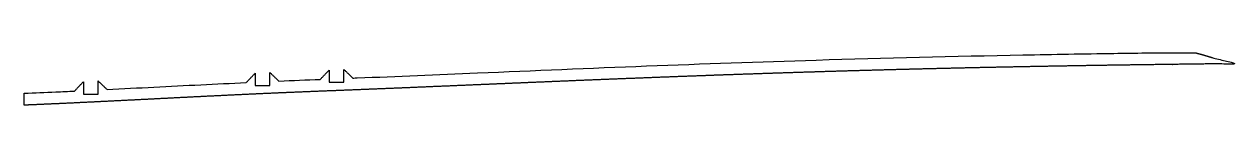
# Model space of a CAD drawing. Header units: millimetres. Extents: x -378 to 31, y -18 to 0.
import ezdxf

# ---------------------------------------------------------------- set-up
doc = ezdxf.new("R2010")
doc.units = ezdxf.units.MM

msp = doc.modelspace()

# ---------------------------------------------------------------- linework, layer by layer
for p, q in [((1.93, -0.5), (17.58, -0.5)), ((-300.06, -7.36), (-300.06, -11.5)), ((-295.06, -11.5), (-295.06, -7.13)), ((-275.06, -6.31), (-275.06, -10.42)), ((-270.06, -10.42), (-270.06, -6.11)), ((-358.06, -10.21), (-358.06, -14.35)), ((-353.06, -14.35), (-353.06, -9.97)), ((-300.06, -11.5), (-295.06, -11.5)), ((-275.06, -10.42), (-270.06, -10.42)), ((-378.06, -18.1), (-378.06, -14.1)), ((-358.06, -14.35), (-353.06, -14.35))]:
    msp.add_line(p, q)
for points, degree, knots in [([(17.58, -0.5), (18.23, -0.67), (19.89, -1.12), (22.23, -1.8), (23.88, -2.55), (37.37, -5.04), (22.53, -3.83), (21.4, -4.44), (14.33, -4.27), (9.83, -4.43), (4.23, -4.46), (-0.89, -4.55), (-6.22, -4.61), (-11.45, -4.69), (-16.71, -4.77), (-21.96, -4.86), (-27.2, -4.95), (-32.44, -5.04), (-37.68, -5.14), (-42.92, -5.24), (-48.15, -5.34), (-53.37, -5.45), (-58.6, -5.56), (-63.82, -5.68), (-69.03, -5.8), (-74.25, -5.93), (-79.46, -6.06), (-84.67, -6.19), (-89.87, -6.33), (-95.07, -6.47), (-100.27, -6.62), (-105.46, -6.77), (-110.65, -6.93), (-115.84, -7.09), (-121.03, -7.25), (-126.21, -7.42), (-131.39, -7.6), (-136.57, -7.77), (-141.74, -7.95), (-146.91, -8.14), (-152.08, -8.32), (-157.25, -8.52), (-162.41, -8.71), (-167.57, -8.91), (-172.73, -9.11), (-177.89, -9.31), (-183.05, -9.52), (-188.2, -9.72), (-193.35, -9.93), (-198.5, -10.15), (-203.64, -10.36), (-208.78, -10.57), (-213.93, -10.79), (-219.07, -11.01), (-224.2, -11.22), (-229.34, -11.44), (-234.47, -11.66), (-239.61, -11.87), (-244.74, -12.09), (-249.87, -12.3), (-255, -12.51), (-260.12, -12.72), (-265.26, -12.93), (-270.34, -13.13), (-275.53, -13.33), (-280.53, -13.52), (-285.61, -13.73), (-290.64, -13.94), (-295.68, -14.16), (-300.71, -14.39), (-305.74, -14.62), (-310.78, -14.86), (-315.81, -15.11), (-320.84, -15.36), (-325.88, -15.61), (-330.91, -15.86), (-335.95, -16.12), (-340.99, -16.37), (-346.03, -16.62), (-351.07, -16.87), (-356.12, -17.12), (-361.17, -17.36), (-366.23, -17.6), (-370.62, -17.79), (-374, -17.94), (-376.36, -18.04), (-377.72, -18.09), (-378.06, -18.1)], 5, [-0.5095645, -0.5095645, -0.5095645, -0.5095645, -0.5095645, -0.5095645, -0.5065226, -0.5014787, -0.496435, -0.491392, -0.4863504, -0.4813106, -0.4762729, -0.4712371, -0.4662034, -0.4611716, -0.4561417, -0.4511137, -0.4460876, -0.4410633, -0.4360407, -0.4310199, -0.4260008, -0.4209834, -0.4159677, -0.4109536, -0.4059411, -0.4009302, -0.3959208, -0.3909129, -0.3859066, -0.3809017, -0.3758983, -0.3708963, -0.3658957, -0.3608964, -0.3558986, -0.350902, -0.3459068, -0.3409129, -0.3359202, -0.3309288, -0.3259386, -0.3209496, -0.3159618, -0.3109751, -0.3059896, -0.3010052, -0.2960219, -0.2910397, -0.2860586, -0.2810784, -0.2760993, -0.2711212, -0.266144, -0.2611677, -0.2561924, -0.251218, -0.2462444, -0.2412717, -0.2362997, -0.2313286, -0.2263582, -0.2213885, -0.2164195, -0.2114479, -0.206485, -0.2015309, -0.1965855, -0.1916488, -0.186724, -0.1817996, -0.1768756, -0.1719517, -0.1670279, -0.1621039, -0.1571796, -0.1522549, -0.1473296, -0.1424034, -0.1374763, -0.1325479, -0.1276181, -0.1226866, -0.1177532, -0.1128177, -0.1078796, -0.1029387, -0.1012837, -0.1012837, -0.1012837, -0.1012837, -0.1012837, -0.1012837]), ([(-267.06, -8.99), (-266.56, -8.97), (-266.06, -8.96), (-265.56, -8.94), (-252.06, -8.4), (-238.52, -7.82), (-224.98, -7.25), (-186.97, -5.65), (-148.86, -4.09), (-110.61, -2.93), (-87.37, -2.22), (-64.08, -1.64), (-40.74, -1.19), (-30.5, -1), (-20.25, -0.82), (-10, -0.67), (-6.43, -0.62), (-2.85, -0.57), (0.72, -0.52), (1.12, -0.51), (1.53, -0.51), (1.93, -0.5)], 3, [0.209849, 0.209849, 0.209849, 0.209849, 0.211309, 0.211309, 0.211309, 0.25063, 0.25063, 0.25063, 0.3610521, 0.3610521, 0.3610521, 0.4281655, 0.4281655, 0.4281655, 0.4575949, 0.4575949, 0.4575949, 0.4678509, 0.4678509, 0.4678509, 0.4690071, 0.4690071, 0.4690071, 0.4690071]), ([(-350.06, -12.82), (-339.51, -12.3), (-328.96, -11.75), (-318.4, -11.23), (-313.29, -10.98), (-308.17, -10.73), (-303.05, -10.5)], 3, [0.128799, 0.128799, 0.128799, 0.128799, 0.15975781, 0.15975781, 0.15975781, 0.17476566, 0.17476566, 0.17476566, 0.17476566]), ([(-378.06, -14.1), (-374.51, -13.96), (-370.97, -13.8), (-367.42, -13.64), (-365.3, -13.55), (-363.18, -13.45), (-361.05, -13.35)], 3, [0.10144115, 0.10144115, 0.10144115, 0.10144115, 0.11182622, 0.11182622, 0.11182622, 0.11805201, 0.11805201, 0.11805201, 0.11805201])]:
    msp.add_open_spline(points, degree=degree, knots=knots)
for points, degree in [([(-303.05, -10.5), (-300.06, -7.36)], 1), ([(-295.06, -7.13), (-292.06, -10)], 1), ([(-278.05, -9.42), (-275.06, -6.31)], 1), ([(-270.06, -6.11), (-267.06, -8.99)], 1), ([(-361.05, -13.35), (-358.06, -10.21)], 1), ([(-353.06, -9.97), (-350.06, -12.82)], 1), ([(-292.06, -10), (-287.39, -9.8), (-282.73, -9.61), (-278.05, -9.42)], 3)]:
    msp.add_open_spline(points, degree=degree)

doc.saveas('drawing.dxf')
